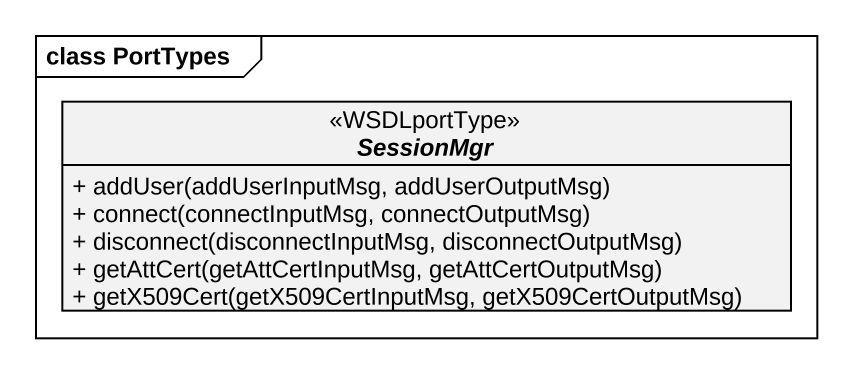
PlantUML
@startuml
mainframe class PortTypes
hide circle
hide empty members
skinparam classAttributeIconSize 0
interface SessionMgr <<WSDLportType>> {
  + addUser(addUserInputMsg, addUserOutputMsg)
  + connect(connectInputMsg, connectOutputMsg)
  + disconnect(disconnectInputMsg, disconnectOutputMsg)
  + getAttCert(getAttCertInputMsg, getAttCertOutputMsg)
  + getX509Cert(getX509CertInputMsg, getX509CertOutputMsg)
}
@enduml
